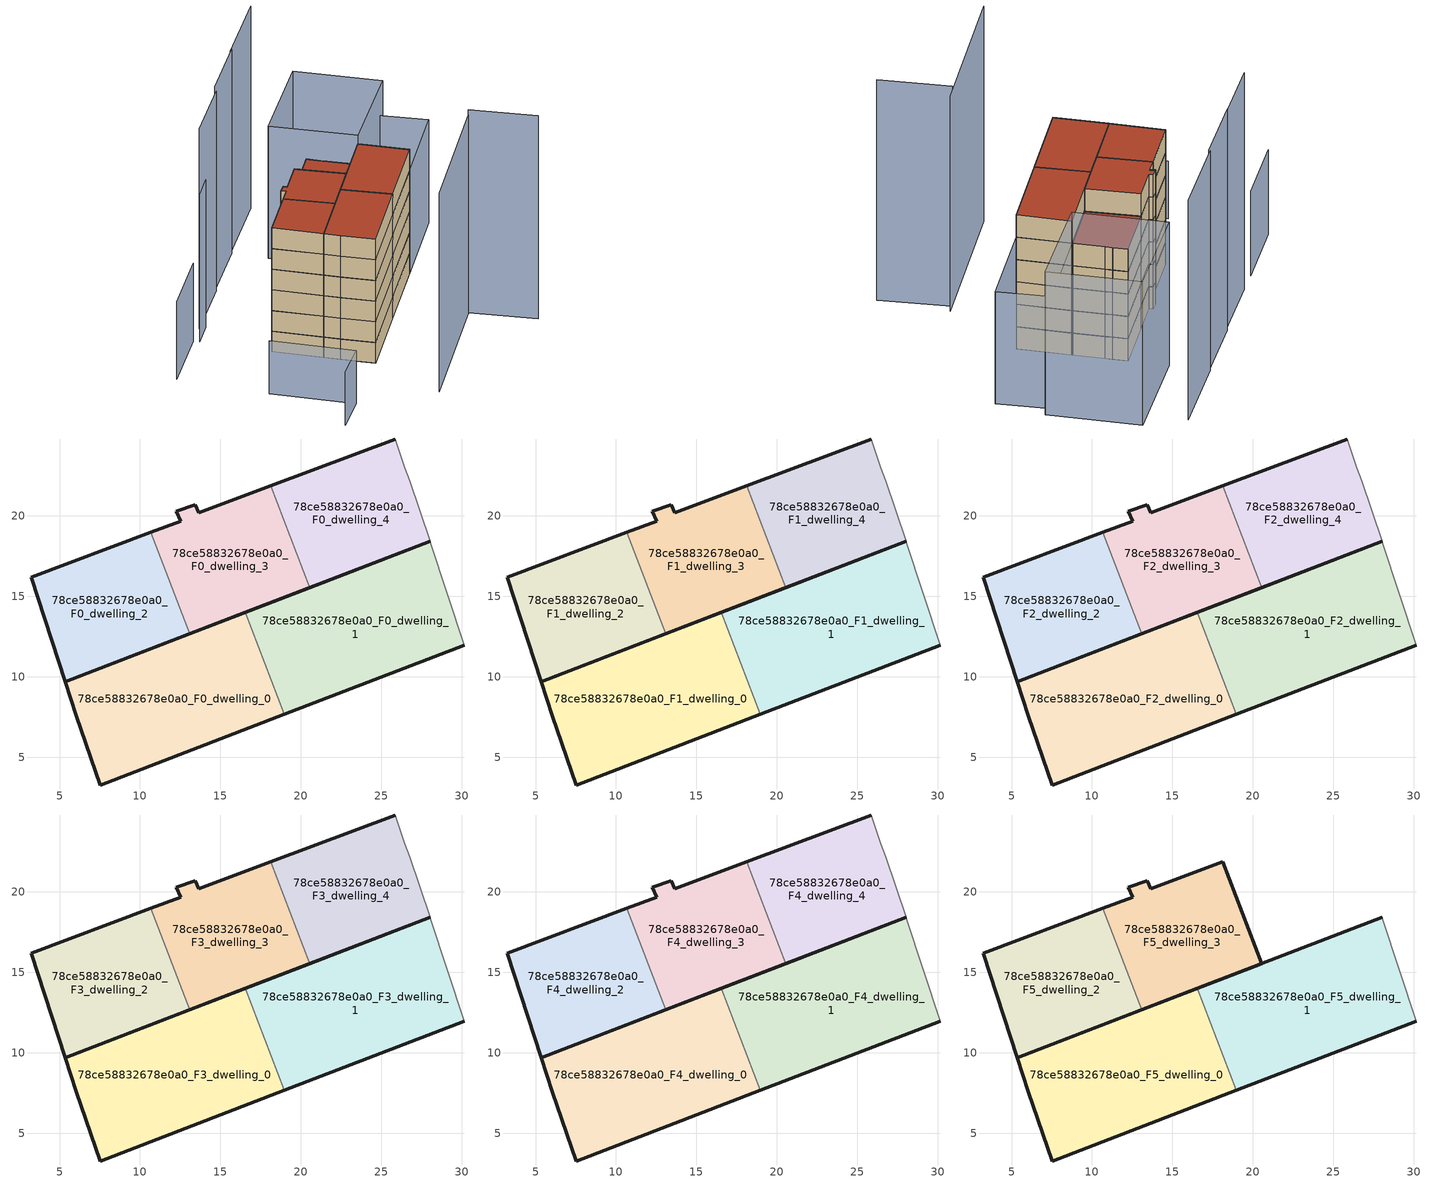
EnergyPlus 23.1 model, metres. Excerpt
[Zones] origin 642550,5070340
78ce58832678e0a0_F0_dwelling_0
 floor ground (EU_floor_Construction): 18.99,7.67 16.55,14 5.35,9.7 6.04,7.57 7.54,3.27 z0
 wall outside (EU_wall_Construction): 18.99,7.67 7.54,3.27 6.04,7.57 5.35,9.7 16.55,14 z0:3
 wall to 78ce58832678e0a0_F0_dwelling_1 (EU_wall_Construction): 16.55,14 18.99,7.67 z0:3
78ce58832678e0a0_F0_dwelling_1
 floor ground (EU_floor_Construction): 30.16,11.97 28.06,18.37 28.05,18.43 16.55,14 18.99,7.67 z0
 wall outside (EU_wall_Construction): 16.55,14 28.05,18.43 / 30.16,11.97 18.99,7.67 z0:3
 wall adiabatic (EU_wall_Construction): 28.05,18.43 28.06,18.37 30.16,11.97 z0:3
78ce58832678e0a0_F0_dwelling_2
 floor ground (EU_floor_Construction): 13.08,12.67 10.66,18.97 3.24,16.18 5.35,9.7 z0
 wall outside (EU_wall_Construction): 13.08,12.67 5.35,9.7 3.24,16.18 10.66,18.97 z0:3
 wall to 78ce58832678e0a0_F0_dwelling_3 (EU_wall_Construction): 10.66,18.97 13.09,12.67 z0:3
78ce58832678e0a0_F0_dwelling_3
 floor ground (EU_floor_Construction): 20.55,15.54 18.12,21.86 13.65,20.18 13.45,20.68 12.25,20.28 12.55,19.68 10.66,18.97 13.08,12.67 z0
 wall outside (EU_wall_Construction): 20.55,15.54 13.08,12.67 / 10.66,18.97 12.55,19.68 12.25,20.28 13.45,20.68 13.65,20.18 18.12,21.86 z0:3
 wall to 78ce58832678e0a0_F0_dwelling_4 (EU_wall_Construction): 18.12,21.86 20.55,15.54 z0:3
78ce58832678e0a0_F0_dwelling_4
 floor ground (EU_floor_Construction): 28.05,18.43 26.76,22.18 26.46,22.98 25.86,24.78 18.12,21.86 20.55,15.54 z0
 wall outside (EU_wall_Construction): 28.05,18.43 20.55,15.54 / 18.12,21.86 25.86,24.78 z0:3
 wall adiabatic (EU_wall_Construction): 25.86,24.78 26.46,22.98 26.76,22.18 28.05,18.43 z0:3
78ce58832678e0a0_F1_dwelling_0
 floor to 78ce58832678e0a0_F0_dwelling_0 (EU_floor_Construction): 18.99,7.67 16.55,14 5.35,9.7 6.04,7.57 7.54,3.27 z3
 wall outside (EU_wall_Construction): 18.99,7.67 7.54,3.27 6.04,7.57 5.35,9.7 16.55,14 z3:6
 wall to 78ce58832678e0a0_F1_dwelling_1 (EU_wall_Construction): 16.55,14 18.99,7.67 z3:6
78ce58832678e0a0_F1_dwelling_1
 floor to 78ce58832678e0a0_F0_dwelling_1 (EU_floor_Construction): 30.16,11.97 28.06,18.37 28.04,18.43 16.55,14 18.99,7.67 z3
 wall outside (EU_wall_Construction): 16.55,14 28.05,18.43 / 30.16,11.97 18.99,7.67 z3:6
 wall adiabatic (EU_wall_Construction): 28.05,18.43 28.06,18.37 30.16,11.97 z3:6
78ce58832678e0a0_F1_dwelling_2
 floor to 78ce58832678e0a0_F0_dwelling_2 (EU_floor_Construction): 13.08,12.67 10.66,18.97 3.24,16.18 5.35,9.7 z3
 wall outside (EU_wall_Construction): 13.08,12.67 5.35,9.7 3.24,16.18 10.66,18.97 z3:6
 wall to 78ce58832678e0a0_F1_dwelling_3 (EU_wall_Construction): 10.66,18.97 13.09,12.67 z3:6
78ce58832678e0a0_F1_dwelling_3
 floor to 78ce58832678e0a0_F0_dwelling_3 (EU_floor_Construction): 20.55,15.54 18.12,21.86 13.65,20.18 13.45,20.68 12.25,20.28 12.55,19.68 10.66,18.97 13.08,12.67 z3
 wall outside (EU_wall_Construction): 20.55,15.54 13.08,12.67 / 10.66,18.97 12.55,19.68 12.25,20.28 13.45,20.68 13.65,20.18 18.12,21.86 z3:6
 wall to 78ce58832678e0a0_F1_dwelling_4 (EU_wall_Construction): 18.12,21.86 20.55,15.54 z3:6
78ce58832678e0a0_F1_dwelling_4
 floor to 78ce58832678e0a0_F0_dwelling_4 (EU_floor_Construction): 28.04,18.43 26.76,22.18 26.46,22.98 25.86,24.78 18.12,21.86 20.55,15.54 z3
 wall outside (EU_wall_Construction): 28.05,18.43 20.55,15.54 / 18.12,21.86 25.86,24.78 z3:6
 wall adiabatic (EU_wall_Construction): 25.86,24.78 26.46,22.98 26.76,22.18 28.05,18.43 z3:6
78ce58832678e0a0_F2_dwelling_0
 floor to 78ce58832678e0a0_F1_dwelling_0 (EU_floor_Construction): 18.99,7.67 16.55,14 5.35,9.7 6.04,7.57 7.54,3.27 z6
 wall outside (EU_wall_Construction): 18.99,7.67 7.54,3.27 6.04,7.57 5.35,9.7 16.55,14 z6:9
 wall to 78ce58832678e0a0_F2_dwelling_1 (EU_wall_Construction): 16.55,14 18.99,7.67 z6:9
78ce58832678e0a0_F2_dwelling_1
 floor to 78ce58832678e0a0_F1_dwelling_1 (EU_floor_Construction): 30.16,11.97 28.06,18.37 28.04,18.43 16.55,14 18.99,7.67 z6
 wall outside (EU_wall_Construction): 16.55,14 28.05,18.43 / 30.16,11.97 18.99,7.67 z6:9
 wall adiabatic (EU_wall_Construction): 28.05,18.43 28.06,18.37 30.16,11.97 z6:9
78ce58832678e0a0_F2_dwelling_2
 floor to 78ce58832678e0a0_F1_dwelling_2 (EU_floor_Construction): 13.08,12.67 10.66,18.97 3.24,16.18 5.35,9.7 z6
 wall outside (EU_wall_Construction): 13.08,12.67 5.35,9.7 3.24,16.18 10.66,18.97 z6:9
 wall to 78ce58832678e0a0_F2_dwelling_3 (EU_wall_Construction): 10.66,18.97 13.09,12.67 z6:9
78ce58832678e0a0_F2_dwelling_3
 floor to 78ce58832678e0a0_F1_dwelling_3 (EU_floor_Construction): 20.55,15.54 18.12,21.86 13.65,20.18 13.45,20.68 12.25,20.28 12.55,19.68 10.66,18.97 13.08,12.67 z6
 wall outside (EU_wall_Construction): 20.55,15.54 13.08,12.67 / 10.66,18.97 12.55,19.68 12.25,20.28 13.45,20.68 13.65,20.18 18.12,21.86 z6:9
 wall to 78ce58832678e0a0_F2_dwelling_4 (EU_wall_Construction): 18.12,21.86 20.55,15.54 z6:9
78ce58832678e0a0_F2_dwelling_4
 floor to 78ce58832678e0a0_F1_dwelling_4 (EU_floor_Construction): 28.04,18.43 26.76,22.18 26.46,22.98 25.86,24.78 18.12,21.86 20.55,15.54 z6
 wall outside (EU_wall_Construction): 28.05,18.43 20.55,15.54 / 18.12,21.86 25.86,24.78 z6:9
 wall adiabatic (EU_wall_Construction): 25.86,24.78 26.46,22.98 26.76,22.18 28.05,18.43 z6:9
78ce58832678e0a0_F3_dwelling_0
 floor to 78ce58832678e0a0_F2_dwelling_0 (EU_floor_Construction): 18.99,7.67 16.55,14 5.35,9.7 6.04,7.57 7.54,3.27 z9
 wall outside (EU_wall_Construction): 18.99,7.67 7.54,3.27 6.04,7.57 5.35,9.7 16.55,14 z9:12
 wall to 78ce58832678e0a0_F3_dwelling_1 (EU_wall_Construction): 16.55,14 18.99,7.67 z9:12
78ce58832678e0a0_F3_dwelling_1
 floor to 78ce58832678e0a0_F2_dwelling_1 (EU_floor_Construction): 30.16,11.97 28.06,18.37 28.04,18.43 16.55,14 18.99,7.67 z9
 wall outside (EU_wall_Construction): 16.55,14 28.05,18.43 / 30.16,11.97 18.99,7.67 z9:12
 wall adiabatic (EU_wall_Construction): 28.05,18.43 28.06,18.37 30.16,11.97 z9:12
78ce58832678e0a0_F3_dwelling_2
 floor to 78ce58832678e0a0_F2_dwelling_2 (EU_floor_Construction): 13.08,12.67 10.66,18.97 3.24,16.18 5.35,9.7 z9
 wall outside (EU_wall_Construction): 13.08,12.67 5.35,9.7 3.24,16.18 10.66,18.97 z9:12
 wall to 78ce58832678e0a0_F3_dwelling_3 (EU_wall_Construction): 10.66,18.97 13.09,12.67 z9:12
78ce58832678e0a0_F3_dwelling_3
 floor to 78ce58832678e0a0_F2_dwelling_3 (EU_floor_Construction): 20.55,15.54 18.12,21.86 13.65,20.18 13.45,20.68 12.25,20.28 12.55,19.68 10.66,18.97 13.08,12.67 z9
 wall outside (EU_wall_Construction): 20.55,15.54 13.08,12.67 / 10.66,18.97 12.55,19.68 12.25,20.28 13.45,20.68 13.65,20.18 18.12,21.86 z9:12
 wall to 78ce58832678e0a0_F3_dwelling_4 (EU_wall_Construction): 18.12,21.86 20.55,15.54 z9:12
78ce58832678e0a0_F3_dwelling_4
 floor to 78ce58832678e0a0_F2_dwelling_4 (EU_floor_Construction): 28.04,18.43 26.76,22.18 26.46,22.98 25.86,24.78 18.12,21.86 20.55,15.54 z9
 wall outside (EU_wall_Construction): 28.05,18.43 20.55,15.54 / 18.12,21.86 25.86,24.78 z9:12
 wall adiabatic (EU_wall_Construction): 25.86,24.78 26.46,22.98 26.76,22.18 28.05,18.43 z9:12
78ce58832678e0a0_F4_dwelling_0
 floor to 78ce58832678e0a0_F3_dwelling_0 (EU_floor_Construction): 18.99,7.67 16.55,14 5.35,9.7 6.04,7.57 7.54,3.27 z12
 wall outside (EU_wall_Construction): 18.99,7.67 7.54,3.27 6.04,7.57 5.35,9.7 16.55,14 z12:15
 wall to 78ce58832678e0a0_F4_dwelling_1 (EU_wall_Construction): 16.55,14 18.99,7.67 z12:15
78ce58832678e0a0_F4_dwelling_1
 floor to 78ce58832678e0a0_F3_dwelling_1 (EU_floor_Construction): 30.16,11.97 28.06,18.37 28.04,18.43 16.55,14 18.99,7.67 z12
 wall outside (EU_wall_Construction): 16.55,14 28.05,18.43 / 30.16,11.97 18.99,7.67 z12:15
 wall adiabatic (EU_wall_Construction): 28.05,18.43 28.06,18.37 30.16,11.97 z12:15
78ce58832678e0a0_F4_dwelling_2
 floor to 78ce58832678e0a0_F3_dwelling_2 (EU_floor_Construction): 13.08,12.67 10.66,18.97 3.24,16.18 5.35,9.7 z12
 wall outside (EU_wall_Construction): 13.08,12.67 5.35,9.7 3.24,16.18 10.66,18.97 z12:15
 wall to 78ce58832678e0a0_F4_dwelling_3 (EU_wall_Construction): 10.66,18.97 13.09,12.67 z12:15
78ce58832678e0a0_F4_dwelling_3
 floor to 78ce58832678e0a0_F3_dwelling_3 (EU_floor_Construction): 20.55,15.54 18.12,21.86 13.65,20.18 13.45,20.68 12.25,20.28 12.55,19.68 10.66,18.97 13.08,12.67 z12
 wall outside (EU_wall_Construction): 20.55,15.54 13.08,12.67 / 10.66,18.97 12.55,19.68 12.25,20.28 13.45,20.68 13.65,20.18 18.12,21.86 z12:15
 wall to 78ce58832678e0a0_F4_dwelling_4 (EU_wall_Construction): 18.12,21.86 20.55,15.54 z12:15
78ce58832678e0a0_F4_dwelling_4
 floor to 78ce58832678e0a0_F3_dwelling_4 (EU_floor_Construction): 28.04,18.43 26.76,22.18 26.46,22.98 25.86,24.78 18.12,21.86 20.55,15.54 z12
 wall outside (EU_wall_Construction): 28.05,18.43 20.55,15.54 / 18.12,21.86 25.86,24.78 z12:15
 wall adiabatic (EU_wall_Construction): 25.86,24.78 26.46,22.98 26.76,22.18 28.05,18.43 z12:15
 roof outside (EU_roof_Construction): 25.86,24.78 26.46,22.98 26.76,22.18 28.05,18.43 20.55,15.54 18.12,21.86 z15
78ce58832678e0a0_F5_dwelling_0
 floor to 78ce58832678e0a0_F4_dwelling_0 (EU_floor_Construction): 18.99,7.67 16.55,14 5.35,9.7 6.04,7.57 7.54,3.27 z15
 wall outside (EU_wall_Construction): 18.99,7.67 7.54,3.27 6.04,7.57 5.35,9.7 16.55,14 z15:18
 wall to 78ce58832678e0a0_F5_dwelling_1 (EU_wall_Construction): 16.55,14 18.99,7.67 z15:18
 roof outside (EU_roof_Construction): 16.55,14 18.99,7.67 7.54,3.27 6.04,7.57 5.35,9.7 z18
78ce58832678e0a0_F5_dwelling_1
 floor to 78ce58832678e0a0_F4_dwelling_1 (EU_floor_Construction): 30.16,11.97 28.06,18.37 28.04,18.43 16.55,14 18.99,7.67 z15
 wall outside (EU_wall_Construction): 16.55,14 28.05,18.43 / 30.16,11.97 18.99,7.67 z15:18
 wall adiabatic (EU_wall_Construction): 28.05,18.43 28.06,18.37 30.16,11.97 z15:18
 roof outside (EU_roof_Construction): 28.06,18.37 30.16,11.97 18.99,7.67 16.55,14 28.05,18.43 z18
78ce58832678e0a0_F5_dwelling_2
 floor to 78ce58832678e0a0_F4_dwelling_2 (EU_floor_Construction): 13.08,12.67 10.66,18.97 3.24,16.18 5.35,9.7 z15
 wall outside (EU_wall_Construction): 13.08,12.67 5.35,9.7 3.24,16.18 10.66,18.97 z15:18
 wall to 78ce58832678e0a0_F5_dwelling_3 (EU_wall_Construction): 10.66,18.97 13.09,12.67 z15:18
 roof outside (EU_roof_Construction): 10.66,18.97 13.08,12.67 5.35,9.7 3.24,16.18 z18
78ce58832678e0a0_F5_dwelling_3
 floor to 78ce58832678e0a0_F4_dwelling_3 (EU_floor_Construction): 20.55,15.54 18.12,21.86 13.65,20.18 13.45,20.68 12.25,20.28 12.55,19.68 10.66,18.97 13.08,12.67 z15
 wall outside (EU_wall_Construction): 10.66,18.97 12.55,19.68 12.25,20.28 13.45,20.68 13.65,20.18 18.12,21.86 20.55,15.54 13.08,12.67 z15:18
 roof outside (EU_roof_Construction): 18.12,21.86 20.55,15.54 13.08,12.67 10.66,18.97 12.55,19.68 12.25,20.28 13.45,20.68 13.65,20.18 z18
shading: 5.32,-7.57 26.26,0.56 z0:28.8; -6.36,10.68 -2.93,-0.18 / -2.93,-0.18 -8.47,-1.93 z0:7.7; 28.37,-8.27 25.1,0.11 z0:29.5; 42.9,16.85 30.16,11.97 / 30.16,11.97 27.74,18.29 / 27.74,18.29 40.47,23.17 / 40.47,23.17 42.9,16.85 z0:15; 28.06,18.37 24.22,29.43 / 24.22,29.43 38.31,34.33 / 38.31,34.33 42.15,23.27 / 42.15,23.27 28.06,18.37 z0:19.2; 0.45,26.19 -9.26,22.69 z0:11.3; 4.47,26.71 0.74,25.36 z0:21.4; 13.42,30.61 3.75,27.29 z0:29; 23.02,34.11 13.36,30.79 z0:29.6; 34.4,38.21 22.76,34.19 z0:29.4
[Building]
EU S2 Campaign: North Axis=0; Terrain=City; Solar Distribution=FullExterior
[Site:Location]
Lyon-Bron: Latitude=45.75; Longitude=5; Time Zone=1; Elevation=198
[SizingPeriod:WeatherFileDays]
AnnualSizingPeriod: Begin Month=1; Begin Day of Month=1; End Month=12; End Day of Month=31; Day of Week for Start Day=Monday; Use Weather File Daylight Saving Period=No; Use Weather File Rain and Snow Indicators=No
[MATERIAL]
EU_InternalMass_Material: Roughness=MediumRough; Thickness=0.1; Conductivity=1; Density=1800; Specific Heat=900; Thermal Absorptance=0.9; Solar Absorptance=0.7; Visible Absorptance=0.7
[MATERIAL:NOMASS] Roughness=MediumRough; Thermal Absorptance=0.9; Solar Absorptance=0.7; Visible Absorptance=0.7
Name | Thermal Resistance
EU_wall_NoMass | 0.776494
EU_roof_NoMass | 0.486893
EU_floor_NoMass | 0.421597
[CONSTRUCTION]
EU_wall_Construction: EU_wall_NoMass
EU_roof_Construction: EU_roof_NoMass
EU_floor_Construction: EU_floor_NoMass
EU_InternalMass_Construction: EU_InternalMass_Material
[ZONE] Type=1; Multiplier=1; Ceiling Height=autocalculate; Floor Area=autocalculate; Part of Total Floor Area=Yes
Name | Volume
78ce58832678e0a0_F0_dwelling_0; 78ce58832678e0a0_F1_dwelling_0; 78ce58832678e0a0_F2_dwelling_0; 78ce58832678e0a0_F3_dwelling_0; 78ce58832678e0a0_F4_dwelling_0; 78ce58832678e0a0_F5_dwelling_0 | 247.222
78ce58832678e0a0_F0_dwelling_1 | 247.24
78ce58832678e0a0_F1_dwelling_1; 78ce58832678e0a0_F2_dwelling_1; 78ce58832678e0a0_F3_dwelling_1; 78ce58832678e0a0_F4_dwelling_1; 78ce58832678e0a0_F5_dwelling_1 | 247.241
78ce58832678e0a0_F0_dwelling_2; 78ce58832678e0a0_F1_dwelling_2; 78ce58832678e0a0_F2_dwelling_2; 78ce58832678e0a0_F3_dwelling_2; 78ce58832678e0a0_F4_dwelling_2; 78ce58832678e0a0_F5_dwelling_2 | 164.827
78ce58832678e0a0_F0_dwelling_3 | 164.823
78ce58832678e0a0_F1_dwelling_3; 78ce58832678e0a0_F2_dwelling_3; 78ce58832678e0a0_F3_dwelling_3; 78ce58832678e0a0_F4_dwelling_3; 78ce58832678e0a0_F5_dwelling_3 | 164.824
78ce58832678e0a0_F0_dwelling_4; 78ce58832678e0a0_F1_dwelling_4; 78ce58832678e0a0_F2_dwelling_4; 78ce58832678e0a0_F3_dwelling_4; 78ce58832678e0a0_F4_dwelling_4 | 164.826
[INTERNALMASS] Construction=EU_InternalMass_Construction
Name | Zone or ZoneList | Surface Area
78ce58832678e0a0_F0_dwelling_0_EU_InternalMass | 78ce58832678e0a0_F0_dwelling_0 | 82.4075
78ce58832678e0a0_F0_dwelling_1_EU_InternalMass | 78ce58832678e0a0_F0_dwelling_1 | 82.4136
78ce58832678e0a0_F0_dwelling_2_EU_InternalMass | 78ce58832678e0a0_F0_dwelling_2 | 54.9424
78ce58832678e0a0_F0_dwelling_3_EU_InternalMass | 78ce58832678e0a0_F0_dwelling_3 | 54.9418
78ce58832678e0a0_F0_dwelling_4_EU_InternalMass | 78ce58832678e0a0_F0_dwelling_4 | 54.9417
78ce58832678e0a0_F1_dwelling_0_EU_InternalMass | 78ce58832678e0a0_F1_dwelling_0 | 82.4075
78ce58832678e0a0_F1_dwelling_1_EU_InternalMass | 78ce58832678e0a0_F1_dwelling_1 | 82.4136
78ce58832678e0a0_F1_dwelling_2_EU_InternalMass | 78ce58832678e0a0_F1_dwelling_2 | 54.9424
78ce58832678e0a0_F1_dwelling_3_EU_InternalMass | 78ce58832678e0a0_F1_dwelling_3 | 54.9418
78ce58832678e0a0_F1_dwelling_4_EU_InternalMass | 78ce58832678e0a0_F1_dwelling_4 | 54.9417
78ce58832678e0a0_F2_dwelling_0_EU_InternalMass | 78ce58832678e0a0_F2_dwelling_0 | 82.4075
78ce58832678e0a0_F2_dwelling_1_EU_InternalMass | 78ce58832678e0a0_F2_dwelling_1 | 82.4136
78ce58832678e0a0_F2_dwelling_2_EU_InternalMass | 78ce58832678e0a0_F2_dwelling_2 | 54.9424
78ce58832678e0a0_F2_dwelling_3_EU_InternalMass | 78ce58832678e0a0_F2_dwelling_3 | 54.9418
78ce58832678e0a0_F2_dwelling_4_EU_InternalMass | 78ce58832678e0a0_F2_dwelling_4 | 54.9417
78ce58832678e0a0_F3_dwelling_0_EU_InternalMass | 78ce58832678e0a0_F3_dwelling_0 | 82.4075
78ce58832678e0a0_F3_dwelling_1_EU_InternalMass | 78ce58832678e0a0_F3_dwelling_1 | 82.4136
78ce58832678e0a0_F3_dwelling_2_EU_InternalMass | 78ce58832678e0a0_F3_dwelling_2 | 54.9424
78ce58832678e0a0_F3_dwelling_3_EU_InternalMass | 78ce58832678e0a0_F3_dwelling_3 | 54.9418
78ce58832678e0a0_F3_dwelling_4_EU_InternalMass | 78ce58832678e0a0_F3_dwelling_4 | 54.9417
78ce58832678e0a0_F4_dwelling_0_EU_InternalMass | 78ce58832678e0a0_F4_dwelling_0 | 82.4075
78ce58832678e0a0_F4_dwelling_1_EU_InternalMass | 78ce58832678e0a0_F4_dwelling_1 | 82.4136
78ce58832678e0a0_F4_dwelling_2_EU_InternalMass | 78ce58832678e0a0_F4_dwelling_2 | 54.9424
78ce58832678e0a0_F4_dwelling_3_EU_InternalMass | 78ce58832678e0a0_F4_dwelling_3 | 54.9418
78ce58832678e0a0_F4_dwelling_4_EU_InternalMass | 78ce58832678e0a0_F4_dwelling_4 | 54.9417
78ce58832678e0a0_F5_dwelling_0_EU_InternalMass | 78ce58832678e0a0_F5_dwelling_0 | 82.4109
78ce58832678e0a0_F5_dwelling_1_EU_InternalMass | 78ce58832678e0a0_F5_dwelling_1 | 82.4079
78ce58832678e0a0_F5_dwelling_2_EU_InternalMass | 78ce58832678e0a0_F5_dwelling_2 | 82.4156
78ce58832678e0a0_F5_dwelling_3_EU_InternalMass | 78ce58832678e0a0_F5_dwelling_3 | 82.4181
[OTHEREQUIPMENT] Fuel Type=Electricity; Design Level Calculation Method=Watts/Area; Power per Zone Floor Area=1; Fraction Latent=0; Fraction Radiant=0; Fraction Lost=0; Carbon Dioxide Generation Rate=0; EndUse Subcategory=EU_Step8_InternalGains
Name | Zone or ZoneList or Space or SpaceList | Schedule
EU_Step8_InternalGain_78ce58832678e0a0_F0_dwelling_0_f000 | 78ce58832678e0a0_F0_dwelling_0 | EU_Step8_GainSchedule_78ce58832678e0a0_F0_dwelling_0_f000
EU_Step8_InternalGain_78ce58832678e0a0_F0_dwelling_1_f000 | 78ce58832678e0a0_F0_dwelling_1 | EU_Step8_GainSchedule_78ce58832678e0a0_F0_dwelling_1_f000
EU_Step8_InternalGain_78ce58832678e0a0_F0_dwelling_2_f000 | 78ce58832678e0a0_F0_dwelling_2 | EU_Step8_GainSchedule_78ce58832678e0a0_F0_dwelling_2_f000
EU_Step8_InternalGain_78ce58832678e0a0_F0_dwelling_3_f000 | 78ce58832678e0a0_F0_dwelling_3 | EU_Step8_GainSchedule_78ce58832678e0a0_F0_dwelling_3_f000
EU_Step8_InternalGain_78ce58832678e0a0_F0_dwelling_4_f000 | 78ce58832678e0a0_F0_dwelling_4 | EU_Step8_GainSchedule_78ce58832678e0a0_F0_dwelling_4_f000
EU_Step8_InternalGain_78ce58832678e0a0_F1_dwelling_0_f000 | 78ce58832678e0a0_F1_dwelling_0 | EU_Step8_GainSchedule_78ce58832678e0a0_F1_dwelling_0_f000
EU_Step8_InternalGain_78ce58832678e0a0_F1_dwelling_1_f000 | 78ce58832678e0a0_F1_dwelling_1 | EU_Step8_GainSchedule_78ce58832678e0a0_F1_dwelling_1_f000
EU_Step8_InternalGain_78ce58832678e0a0_F1_dwelling_2_f000 | 78ce58832678e0a0_F1_dwelling_2 | EU_Step8_GainSchedule_78ce58832678e0a0_F1_dwelling_2_f000
EU_Step8_InternalGain_78ce58832678e0a0_F1_dwelling_3_f000 | 78ce58832678e0a0_F1_dwelling_3 | EU_Step8_GainSchedule_78ce58832678e0a0_F1_dwelling_3_f000
EU_Step8_InternalGain_78ce58832678e0a0_F1_dwelling_4_f000 | 78ce58832678e0a0_F1_dwelling_4 | EU_Step8_GainSchedule_78ce58832678e0a0_F1_dwelling_4_f000
EU_Step8_InternalGain_78ce58832678e0a0_F2_dwelling_0_f000 | 78ce58832678e0a0_F2_dwelling_0 | EU_Step8_GainSchedule_78ce58832678e0a0_F2_dwelling_0_f000
EU_Step8_InternalGain_78ce58832678e0a0_F2_dwelling_1_f000 | 78ce58832678e0a0_F2_dwelling_1 | EU_Step8_GainSchedule_78ce58832678e0a0_F2_dwelling_1_f000
EU_Step8_InternalGain_78ce58832678e0a0_F2_dwelling_2_f000 | 78ce58832678e0a0_F2_dwelling_2 | EU_Step8_GainSchedule_78ce58832678e0a0_F2_dwelling_2_f000
EU_Step8_InternalGain_78ce58832678e0a0_F2_dwelling_3_f000 | 78ce58832678e0a0_F2_dwelling_3 | EU_Step8_GainSchedule_78ce58832678e0a0_F2_dwelling_3_f000
EU_Step8_InternalGain_78ce58832678e0a0_F2_dwelling_4_f000 | 78ce58832678e0a0_F2_dwelling_4 | EU_Step8_GainSchedule_78ce58832678e0a0_F2_dwelling_4_f000
EU_Step8_InternalGain_78ce58832678e0a0_F3_dwelling_0_f000 | 78ce58832678e0a0_F3_dwelling_0 | EU_Step8_GainSchedule_78ce58832678e0a0_F3_dwelling_0_f000
EU_Step8_InternalGain_78ce58832678e0a0_F3_dwelling_1_f000 | 78ce58832678e0a0_F3_dwelling_1 | EU_Step8_GainSchedule_78ce58832678e0a0_F3_dwelling_1_f000
EU_Step8_InternalGain_78ce58832678e0a0_F3_dwelling_2_f000 | 78ce58832678e0a0_F3_dwelling_2 | EU_Step8_GainSchedule_78ce58832678e0a0_F3_dwelling_2_f000
EU_Step8_InternalGain_78ce58832678e0a0_F3_dwelling_3_f000 | 78ce58832678e0a0_F3_dwelling_3 | EU_Step8_GainSchedule_78ce58832678e0a0_F3_dwelling_3_f000
EU_Step8_InternalGain_78ce58832678e0a0_F3_dwelling_4_f000 | 78ce58832678e0a0_F3_dwelling_4 | EU_Step8_GainSchedule_78ce58832678e0a0_F3_dwelling_4_f000
EU_Step8_InternalGain_78ce58832678e0a0_F4_dwelling_0_f000 | 78ce58832678e0a0_F4_dwelling_0 | EU_Step8_GainSchedule_78ce58832678e0a0_F4_dwelling_0_f000
EU_Step8_InternalGain_78ce58832678e0a0_F4_dwelling_1_f000 | 78ce58832678e0a0_F4_dwelling_1 | EU_Step8_GainSchedule_78ce58832678e0a0_F4_dwelling_1_f000
EU_Step8_InternalGain_78ce58832678e0a0_F4_dwelling_2_f000 | 78ce58832678e0a0_F4_dwelling_2 | EU_Step8_GainSchedule_78ce58832678e0a0_F4_dwelling_2_f000
EU_Step8_InternalGain_78ce58832678e0a0_F4_dwelling_3_f000 | 78ce58832678e0a0_F4_dwelling_3 | EU_Step8_GainSchedule_78ce58832678e0a0_F4_dwelling_3_f000
EU_Step8_InternalGain_78ce58832678e0a0_F4_dwelling_4_f000 | 78ce58832678e0a0_F4_dwelling_4 | EU_Step8_GainSchedule_78ce58832678e0a0_F4_dwelling_4_f000
EU_Step8_InternalGain_78ce58832678e0a0_F5_dwelling_0_f000 | 78ce58832678e0a0_F5_dwelling_0 | EU_Step8_GainSchedule_78ce58832678e0a0_F5_dwelling_0_f000
EU_Step8_InternalGain_78ce58832678e0a0_F5_dwelling_1_f000 | 78ce58832678e0a0_F5_dwelling_1 | EU_Step8_GainSchedule_78ce58832678e0a0_F5_dwelling_1_f000
EU_Step8_InternalGain_78ce58832678e0a0_F5_dwelling_2_f000 | 78ce58832678e0a0_F5_dwelling_2 | EU_Step8_GainSchedule_78ce58832678e0a0_F5_dwelling_2_f000
EU_Step8_InternalGain_78ce58832678e0a0_F5_dwelling_3_f000 | 78ce58832678e0a0_F5_dwelling_3 | EU_Step8_GainSchedule_78ce58832678e0a0_F5_dwelling_3_f000
[ZONEVENTILATION:DESIGNFLOWRATE] Schedule=EU_AlwaysOn; Design Flow Rate Calculation Method=AirChanges/Hour; Air Changes per Hour=0.693814; Ventilation Type=Natural; Fan Pressure Rise=0; Fan Total Efficiency=1; Constant Term Coefficient=1; Temperature Term Coefficient=0; Velocity Term Coefficient=0; Velocity Squared Term Coefficient=0; Minimum Indoor Temperature=-100; Maximum Indoor Temperature=100; Delta Temperature=-100; Minimum Outdoor Temperature=-100; Maximum Outdoor Temperature=100; Maximum Wind Speed=40
Name | Zone or ZoneList or Space or SpaceList
EU_ConstantAir_78ce58832678e0a0_F0_dwelling_0 | 78ce58832678e0a0_F0_dwelling_0
EU_ConstantAir_78ce58832678e0a0_F0_dwelling_1 | 78ce58832678e0a0_F0_dwelling_1
EU_ConstantAir_78ce58832678e0a0_F0_dwelling_2 | 78ce58832678e0a0_F0_dwelling_2
EU_ConstantAir_78ce58832678e0a0_F0_dwelling_3 | 78ce58832678e0a0_F0_dwelling_3
EU_ConstantAir_78ce58832678e0a0_F0_dwelling_4 | 78ce58832678e0a0_F0_dwelling_4
EU_ConstantAir_78ce58832678e0a0_F1_dwelling_0 | 78ce58832678e0a0_F1_dwelling_0
EU_ConstantAir_78ce58832678e0a0_F1_dwelling_1 | 78ce58832678e0a0_F1_dwelling_1
EU_ConstantAir_78ce58832678e0a0_F1_dwelling_2 | 78ce58832678e0a0_F1_dwelling_2
EU_ConstantAir_78ce58832678e0a0_F1_dwelling_3 | 78ce58832678e0a0_F1_dwelling_3
EU_ConstantAir_78ce58832678e0a0_F1_dwelling_4 | 78ce58832678e0a0_F1_dwelling_4
EU_ConstantAir_78ce58832678e0a0_F2_dwelling_0 | 78ce58832678e0a0_F2_dwelling_0
EU_ConstantAir_78ce58832678e0a0_F2_dwelling_1 | 78ce58832678e0a0_F2_dwelling_1
EU_ConstantAir_78ce58832678e0a0_F2_dwelling_2 | 78ce58832678e0a0_F2_dwelling_2
EU_ConstantAir_78ce58832678e0a0_F2_dwelling_3 | 78ce58832678e0a0_F2_dwelling_3
EU_ConstantAir_78ce58832678e0a0_F2_dwelling_4 | 78ce58832678e0a0_F2_dwelling_4
EU_ConstantAir_78ce58832678e0a0_F3_dwelling_0 | 78ce58832678e0a0_F3_dwelling_0
EU_ConstantAir_78ce58832678e0a0_F3_dwelling_1 | 78ce58832678e0a0_F3_dwelling_1
EU_ConstantAir_78ce58832678e0a0_F3_dwelling_2 | 78ce58832678e0a0_F3_dwelling_2
EU_ConstantAir_78ce58832678e0a0_F3_dwelling_3 | 78ce58832678e0a0_F3_dwelling_3
EU_ConstantAir_78ce58832678e0a0_F3_dwelling_4 | 78ce58832678e0a0_F3_dwelling_4
EU_ConstantAir_78ce58832678e0a0_F4_dwelling_0 | 78ce58832678e0a0_F4_dwelling_0
EU_ConstantAir_78ce58832678e0a0_F4_dwelling_1 | 78ce58832678e0a0_F4_dwelling_1
EU_ConstantAir_78ce58832678e0a0_F4_dwelling_2 | 78ce58832678e0a0_F4_dwelling_2
EU_ConstantAir_78ce58832678e0a0_F4_dwelling_3 | 78ce58832678e0a0_F4_dwelling_3
EU_ConstantAir_78ce58832678e0a0_F4_dwelling_4 | 78ce58832678e0a0_F4_dwelling_4
EU_ConstantAir_78ce58832678e0a0_F5_dwelling_0 | 78ce58832678e0a0_F5_dwelling_0
EU_ConstantAir_78ce58832678e0a0_F5_dwelling_1 | 78ce58832678e0a0_F5_dwelling_1
EU_ConstantAir_78ce58832678e0a0_F5_dwelling_2 | 78ce58832678e0a0_F5_dwelling_2
EU_ConstantAir_78ce58832678e0a0_F5_dwelling_3 | 78ce58832678e0a0_F5_dwelling_3
[HVACTEMPLATE:THERMOSTAT] Constant Heating Setpoint=20; Constant Cooling Setpoint=50
EU_HeatOnly_78ce58832678e0a0_F0_dwelling_0; EU_HeatOnly_78ce58832678e0a0_F0_dwelling_1; EU_HeatOnly_78ce58832678e0a0_F0_dwelling_2; EU_HeatOnly_78ce58832678e0a0_F0_dwelling_3; EU_HeatOnly_78ce58832678e0a0_F0_dwelling_4; EU_HeatOnly_78ce58832678e0a0_F1_dwelling_0; EU_HeatOnly_78ce58832678e0a0_F1_dwelling_1; EU_HeatOnly_78ce58832678e0a0_F1_dwelling_2; EU_HeatOnly_78ce58832678e0a0_F1_dwelling_3; EU_HeatOnly_78ce58832678e0a0_F1_dwelling_4; EU_HeatOnly_78ce58832678e0a0_F2_dwelling_0; EU_HeatOnly_78ce58832678e0a0_F2_dwelling_1; EU_HeatOnly_78ce58832678e0a0_F2_dwelling_2; EU_HeatOnly_78ce58832678e0a0_F2_dwelling_3; EU_HeatOnly_78ce58832678e0a0_F2_dwelling_4; EU_HeatOnly_78ce58832678e0a0_F3_dwelling_0; EU_HeatOnly_78ce58832678e0a0_F3_dwelling_1; EU_HeatOnly_78ce58832678e0a0_F3_dwelling_2; EU_HeatOnly_78ce58832678e0a0_F3_dwelling_3; EU_HeatOnly_78ce58832678e0a0_F3_dwelling_4; EU_HeatOnly_78ce58832678e0a0_F4_dwelling_0; EU_HeatOnly_78ce58832678e0a0_F4_dwelling_1; EU_HeatOnly_78ce58832678e0a0_F4_dwelling_2; EU_HeatOnly_78ce58832678e0a0_F4_dwelling_3; EU_HeatOnly_78ce58832678e0a0_F4_dwelling_4; EU_HeatOnly_78ce58832678e0a0_F5_dwelling_0; EU_HeatOnly_78ce58832678e0a0_F5_dwelling_1; EU_HeatOnly_78ce58832678e0a0_F5_dwelling_2; EU_HeatOnly_78ce58832678e0a0_F5_dwelling_3
[HVACTEMPLATE:ZONE:IDEALLOADSAIRSYSTEM] System Availability Schedule=EU_AlwaysOn; Maximum Heating Supply Air Temperature=50; Minimum Cooling Supply Air Temperature=13; Maximum Heating Supply Air Humidity Ratio=0.0156; Minimum Cooling Supply Air Humidity Ratio=0.0077; Heating Limit=NoLimit; Cooling Limit=NoLimit; Heating Availability Schedule=EU_AlwaysOn; Cooling Availability Schedule=EU_CoolingOff; Dehumidification Control Type=ConstantSensibleHeatRatio; Cooling Sensible Heat Ratio=0.7; Dehumidification Setpoint=60; Humidification Control Type=None; Humidification Setpoint=30; Outdoor Air Method=None; Outdoor Air Flow Rate per Person=0.00944; Outdoor Air Flow Rate per Zone Floor Area=0; Outdoor Air Flow Rate per Zone=0; Demand Controlled Ventilation Type=None; Outdoor Air Economizer Type=NoEconomizer; Heat Recovery Type=None; Sensible Heat Recovery Effectiveness=0.7; Latent Heat Recovery Effectiveness=0.65
Name | Template Thermostat
78ce58832678e0a0_F0_dwelling_0 | EU_HeatOnly_78ce58832678e0a0_F0_dwelling_0
78ce58832678e0a0_F0_dwelling_1 | EU_HeatOnly_78ce58832678e0a0_F0_dwelling_1
78ce58832678e0a0_F0_dwelling_2 | EU_HeatOnly_78ce58832678e0a0_F0_dwelling_2
78ce58832678e0a0_F0_dwelling_3 | EU_HeatOnly_78ce58832678e0a0_F0_dwelling_3
78ce58832678e0a0_F0_dwelling_4 | EU_HeatOnly_78ce58832678e0a0_F0_dwelling_4
78ce58832678e0a0_F1_dwelling_0 | EU_HeatOnly_78ce58832678e0a0_F1_dwelling_0
78ce58832678e0a0_F1_dwelling_1 | EU_HeatOnly_78ce58832678e0a0_F1_dwelling_1
78ce58832678e0a0_F1_dwelling_2 | EU_HeatOnly_78ce58832678e0a0_F1_dwelling_2
78ce58832678e0a0_F1_dwelling_3 | EU_HeatOnly_78ce58832678e0a0_F1_dwelling_3
78ce58832678e0a0_F1_dwelling_4 | EU_HeatOnly_78ce58832678e0a0_F1_dwelling_4
78ce58832678e0a0_F2_dwelling_0 | EU_HeatOnly_78ce58832678e0a0_F2_dwelling_0
78ce58832678e0a0_F2_dwelling_1 | EU_HeatOnly_78ce58832678e0a0_F2_dwelling_1
78ce58832678e0a0_F2_dwelling_2 | EU_HeatOnly_78ce58832678e0a0_F2_dwelling_2
78ce58832678e0a0_F2_dwelling_3 | EU_HeatOnly_78ce58832678e0a0_F2_dwelling_3
78ce58832678e0a0_F2_dwelling_4 | EU_HeatOnly_78ce58832678e0a0_F2_dwelling_4
78ce58832678e0a0_F3_dwelling_0 | EU_HeatOnly_78ce58832678e0a0_F3_dwelling_0
78ce58832678e0a0_F3_dwelling_1 | EU_HeatOnly_78ce58832678e0a0_F3_dwelling_1
78ce58832678e0a0_F3_dwelling_2 | EU_HeatOnly_78ce58832678e0a0_F3_dwelling_2
78ce58832678e0a0_F3_dwelling_3 | EU_HeatOnly_78ce58832678e0a0_F3_dwelling_3
78ce58832678e0a0_F3_dwelling_4 | EU_HeatOnly_78ce58832678e0a0_F3_dwelling_4
78ce58832678e0a0_F4_dwelling_0 | EU_HeatOnly_78ce58832678e0a0_F4_dwelling_0
78ce58832678e0a0_F4_dwelling_1 | EU_HeatOnly_78ce58832678e0a0_F4_dwelling_1
78ce58832678e0a0_F4_dwelling_2 | EU_HeatOnly_78ce58832678e0a0_F4_dwelling_2
78ce58832678e0a0_F4_dwelling_3 | EU_HeatOnly_78ce58832678e0a0_F4_dwelling_3
78ce58832678e0a0_F4_dwelling_4 | EU_HeatOnly_78ce58832678e0a0_F4_dwelling_4
78ce58832678e0a0_F5_dwelling_0 | EU_HeatOnly_78ce58832678e0a0_F5_dwelling_0
78ce58832678e0a0_F5_dwelling_1 | EU_HeatOnly_78ce58832678e0a0_F5_dwelling_1
78ce58832678e0a0_F5_dwelling_2 | EU_HeatOnly_78ce58832678e0a0_F5_dwelling_2
78ce58832678e0a0_F5_dwelling_3 | EU_HeatOnly_78ce58832678e0a0_F5_dwelling_3
[SIZING:ZONE] Zone Cooling Design Supply Air Temperature Input Method=SupplyAirTemperature; Zone Cooling Design Supply Air Temperature=13; Zone Heating Design Supply Air Temperature Input Method=SupplyAirTemperature; Zone Heating Design Supply Air Temperature=50; Zone Cooling Design Supply Air Humidity Ratio=0.008; Zone Heating Design Supply Air Humidity Ratio=0.008; Cooling Design Air Flow Method=DesignDay; Cooling Design Air Flow Rate=0; Cooling Minimum Air Flow per Zone Floor Area=0.000762; Cooling Minimum Air Flow=0; Cooling Minimum Air Flow Fraction=0.2; Heating Design Air Flow Method=DesignDay; Heating Design Air Flow Rate=0; Heating Maximum Air Flow per Zone Floor Area=0.002032; Heating Maximum Air Flow=0.141576; Heating Maximum Air Flow Fraction=0.3; Account for Dedicated Outdoor Air System=No; Dedicated Outdoor Air System Control Strategy=NeutralSupplyAir; Dedicated Outdoor Air Low Setpoint Temperature for Design=autosize; Dedicated Outdoor Air High Setpoint Temperature for Design=autosize; Zone Load Sizing Method=Sensible Load Only No Latent Load; Zone Latent Cooling Design Supply Air Humidity Ratio Input Method=HumidityRatioDifference; Zone Cooling Design Supply Air Humidity Ratio Difference=0.005; Zone Latent Heating Design Supply Air Humidity Ratio Input Method=HumidityRatioDifference; Zone Humidification Design Supply Air Humidity Ratio Difference=0.005
78ce58832678e0a0_F0_dwelling_0; 78ce58832678e0a0_F0_dwelling_1; 78ce58832678e0a0_F0_dwelling_2; 78ce58832678e0a0_F0_dwelling_3; 78ce58832678e0a0_F0_dwelling_4; 78ce58832678e0a0_F1_dwelling_0; 78ce58832678e0a0_F1_dwelling_1; 78ce58832678e0a0_F1_dwelling_2; 78ce58832678e0a0_F1_dwelling_3; 78ce58832678e0a0_F1_dwelling_4; 78ce58832678e0a0_F2_dwelling_0; 78ce58832678e0a0_F2_dwelling_1; 78ce58832678e0a0_F2_dwelling_2; 78ce58832678e0a0_F2_dwelling_3; 78ce58832678e0a0_F2_dwelling_4; 78ce58832678e0a0_F3_dwelling_0; 78ce58832678e0a0_F3_dwelling_1; 78ce58832678e0a0_F3_dwelling_2; 78ce58832678e0a0_F3_dwelling_3; 78ce58832678e0a0_F3_dwelling_4; 78ce58832678e0a0_F4_dwelling_0; 78ce58832678e0a0_F4_dwelling_1; 78ce58832678e0a0_F4_dwelling_2; 78ce58832678e0a0_F4_dwelling_3; 78ce58832678e0a0_F4_dwelling_4; 78ce58832678e0a0_F5_dwelling_0; 78ce58832678e0a0_F5_dwelling_1; 78ce58832678e0a0_F5_dwelling_2; 78ce58832678e0a0_F5_dwelling_3
[SCHEDULE:CONSTANT]
Name | Hourly Value
EU_AlwaysOn | 1
EU_CoolingOff | 0
[SCHEDULE:FILE] Column Number=1; Rows to Skip at Top=0; Number of Hours of Data=8760; Column Separator=Comma; Interpolate to Timestep=No; Minutes per Item=60; Adjust Schedule for Daylight Savings=Yes
Name | File
EU_Step8_GainSchedule_78ce58832678e0a0_F0_dwelling_0_f000 | ../../schedules/78ce58832678e0a0/78ce58832678e0a0_F0_dwelling_0_f000_gain.csv
EU_Step8_GainSchedule_78ce58832678e0a0_F0_dwelling_1_f000 | ../../schedules/78ce58832678e0a0/78ce58832678e0a0_F0_dwelling_1_f000_gain.csv
EU_Step8_GainSchedule_78ce58832678e0a0_F0_dwelling_2_f000 | ../../schedules/78ce58832678e0a0/78ce58832678e0a0_F0_dwelling_2_f000_gain.csv
EU_Step8_GainSchedule_78ce58832678e0a0_F0_dwelling_3_f000 | ../../schedules/78ce58832678e0a0/78ce58832678e0a0_F0_dwelling_3_f000_gain.csv
EU_Step8_GainSchedule_78ce58832678e0a0_F0_dwelling_4_f000 | ../../schedules/78ce58832678e0a0/78ce58832678e0a0_F0_dwelling_4_f000_gain.csv
EU_Step8_GainSchedule_78ce58832678e0a0_F1_dwelling_0_f000 | ../../schedules/78ce58832678e0a0/78ce58832678e0a0_F1_dwelling_0_f000_gain.csv
EU_Step8_GainSchedule_78ce58832678e0a0_F1_dwelling_1_f000 | ../../schedules/78ce58832678e0a0/78ce58832678e0a0_F1_dwelling_1_f000_gain.csv
EU_Step8_GainSchedule_78ce58832678e0a0_F1_dwelling_2_f000 | ../../schedules/78ce58832678e0a0/78ce58832678e0a0_F1_dwelling_2_f000_gain.csv
EU_Step8_GainSchedule_78ce58832678e0a0_F1_dwelling_3_f000 | ../../schedules/78ce58832678e0a0/78ce58832678e0a0_F1_dwelling_3_f000_gain.csv
EU_Step8_GainSchedule_78ce58832678e0a0_F1_dwelling_4_f000 | ../../schedules/78ce58832678e0a0/78ce58832678e0a0_F1_dwelling_4_f000_gain.csv
EU_Step8_GainSchedule_78ce58832678e0a0_F2_dwelling_0_f000 | ../../schedules/78ce58832678e0a0/78ce58832678e0a0_F2_dwelling_0_f000_gain.csv
EU_Step8_GainSchedule_78ce58832678e0a0_F2_dwelling_1_f000 | ../../schedules/78ce58832678e0a0/78ce58832678e0a0_F2_dwelling_1_f000_gain.csv
EU_Step8_GainSchedule_78ce58832678e0a0_F2_dwelling_2_f000 | ../../schedules/78ce58832678e0a0/78ce58832678e0a0_F2_dwelling_2_f000_gain.csv
EU_Step8_GainSchedule_78ce58832678e0a0_F2_dwelling_3_f000 | ../../schedules/78ce58832678e0a0/78ce58832678e0a0_F2_dwelling_3_f000_gain.csv
EU_Step8_GainSchedule_78ce58832678e0a0_F2_dwelling_4_f000 | ../../schedules/78ce58832678e0a0/78ce58832678e0a0_F2_dwelling_4_f000_gain.csv
EU_Step8_GainSchedule_78ce58832678e0a0_F3_dwelling_0_f000 | ../../schedules/78ce58832678e0a0/78ce58832678e0a0_F3_dwelling_0_f000_gain.csv
EU_Step8_GainSchedule_78ce58832678e0a0_F3_dwelling_1_f000 | ../../schedules/78ce58832678e0a0/78ce58832678e0a0_F3_dwelling_1_f000_gain.csv
EU_Step8_GainSchedule_78ce58832678e0a0_F3_dwelling_2_f000 | ../../schedules/78ce58832678e0a0/78ce58832678e0a0_F3_dwelling_2_f000_gain.csv
EU_Step8_GainSchedule_78ce58832678e0a0_F3_dwelling_3_f000 | ../../schedules/78ce58832678e0a0/78ce58832678e0a0_F3_dwelling_3_f000_gain.csv
EU_Step8_GainSchedule_78ce58832678e0a0_F3_dwelling_4_f000 | ../../schedules/78ce58832678e0a0/78ce58832678e0a0_F3_dwelling_4_f000_gain.csv
EU_Step8_GainSchedule_78ce58832678e0a0_F4_dwelling_0_f000 | ../../schedules/78ce58832678e0a0/78ce58832678e0a0_F4_dwelling_0_f000_gain.csv
EU_Step8_GainSchedule_78ce58832678e0a0_F4_dwelling_1_f000 | ../../schedules/78ce58832678e0a0/78ce58832678e0a0_F4_dwelling_1_f000_gain.csv
EU_Step8_GainSchedule_78ce58832678e0a0_F4_dwelling_2_f000 | ../../schedules/78ce58832678e0a0/78ce58832678e0a0_F4_dwelling_2_f000_gain.csv
EU_Step8_GainSchedule_78ce58832678e0a0_F4_dwelling_3_f000 | ../../schedules/78ce58832678e0a0/78ce58832678e0a0_F4_dwelling_3_f000_gain.csv
EU_Step8_GainSchedule_78ce58832678e0a0_F4_dwelling_4_f000 | ../../schedules/78ce58832678e0a0/78ce58832678e0a0_F4_dwelling_4_f000_gain.csv
EU_Step8_GainSchedule_78ce58832678e0a0_F5_dwelling_0_f000 | ../../schedules/78ce58832678e0a0/78ce58832678e0a0_F5_dwelling_0_f000_gain.csv
EU_Step8_GainSchedule_78ce58832678e0a0_F5_dwelling_1_f000 | ../../schedules/78ce58832678e0a0/78ce58832678e0a0_F5_dwelling_1_f000_gain.csv
EU_Step8_GainSchedule_78ce58832678e0a0_F5_dwelling_2_f000 | ../../schedules/78ce58832678e0a0/78ce58832678e0a0_F5_dwelling_2_f000_gain.csv
EU_Step8_GainSchedule_78ce58832678e0a0_F5_dwelling_3_f000 | ../../schedules/78ce58832678e0a0/78ce58832678e0a0_F5_dwelling_3_f000_gain.csv
